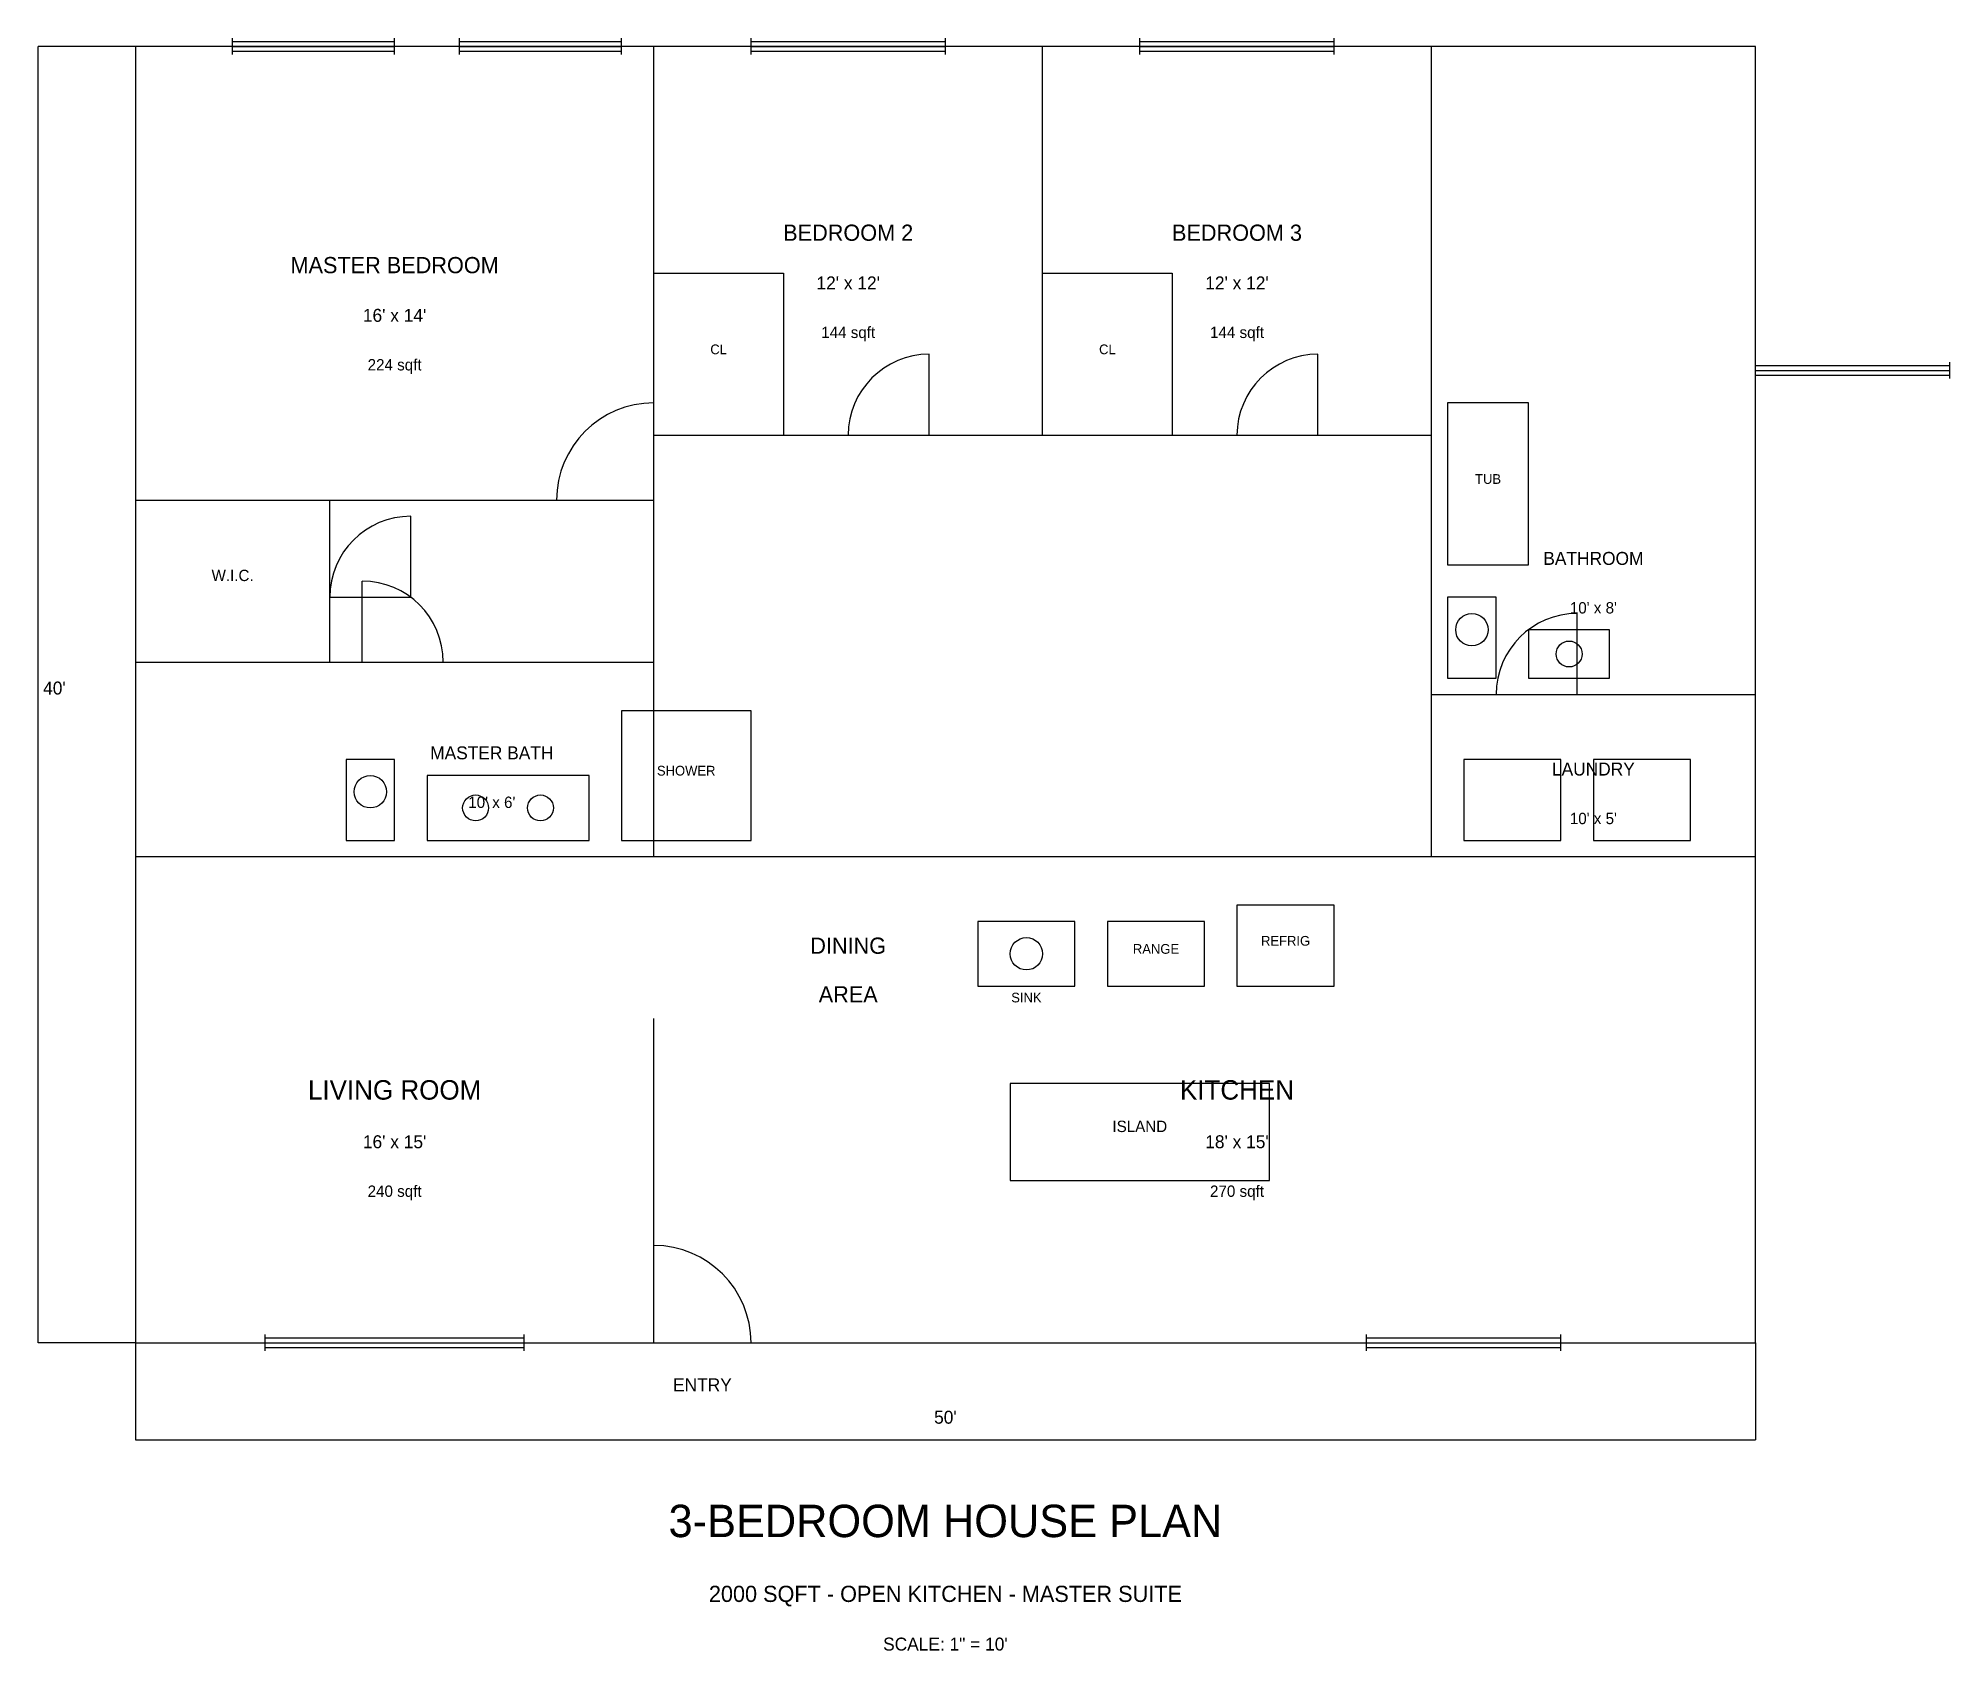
# Model space of a CAD drawing. Extents: x -3 to 56, y -9.5 to 40.2.
import ezdxf
from ezdxf.enums import TextEntityAlignment as Align

# ---------------------------------------------------------------- set-up
doc = ezdxf.new("R2010")
doc.units = 0
for name, color, linetype in [('DIMENSIONS', 3, 'CONTINUOUS'), ('DOORS', 4, 'CONTINUOUS'), ('FIXTURES', 1, 'CONTINUOUS'), ('TEXT', 2, 'CONTINUOUS'), ('WALLS', 7, 'CONTINUOUS'), ('WINDOWS', 5, 'CONTINUOUS')]:
    doc.layers.add(name, color=color, linetype=linetype)

msp = doc.modelspace()

# ---------------------------------------------------------------- linework, layer by layer
at = {"layer": 'DIMENSIONS', "color": 3}
for p, q in [((0, 40), (-3, 40)), ((-3, 0), (-3, 40)), ((0, 0), (-3, 0)), ((0, 0), (0, -3)), ((50, 0), (50, -3)), ((0, -3), (50, -3))]:
    msp.add_line(p, q, dxfattribs=at)
at = {"layer": 'DOORS', "color": 4}
for p, q in [((24.5, 28), (24.5, 30.5)), ((36.5, 28), (36.5, 30.5)), ((16, 26), (16, 29)), ((22, 28), (24.5, 28)), ((34, 28), (36.5, 28)), ((13, 26), (16, 26)), ((8.5, 23), (8.5, 25.5)), ((7, 21), (7, 23.5)), ((6, 23), (8.5, 23)), ((44.5, 20), (44.5, 22.5)), ((7, 21), (9.5, 21)), ((42, 20), (44.5, 20)), ((16, 0), (16, 3)), ((16, 0), (19, 0))]:
    msp.add_line(p, q, dxfattribs=at)
for centre, radius, start, end in [((24.5, 28), 2.5, 90, 180), ((36.5, 28), 2.5, 90, 180), ((16, 26), 3, 90, 180), ((8.5, 23), 2.5, 90, 180), ((7, 21), 2.5, 0, 90), ((44.5, 20), 2.5, 90, 180), ((16, 0), 3, 0, 90)]:
    msp.add_arc(centre, radius, start, end, dxfattribs=at)
at = {"layer": 'FIXTURES', "color": 1}
for p, q in [((43, 29), (40.5, 29)), ((40.5, 29), (40.5, 24)), ((43, 24), (43, 29)), ((40.5, 24), (43, 24)), ((42, 23), (40.5, 23)), ((40.5, 23), (40.5, 20.5)), ((42, 20.5), (42, 23)), ((45.5, 22), (43, 22)), ((43, 22), (43, 20.5)), ((45.5, 20.5), (45.5, 22)), ((40.5, 20.5), (42, 20.5)), ((43, 20.5), (45.5, 20.5)), ((19, 19.5), (15, 19.5)), ((15, 19.5), (15, 15.5)), ((19, 15.5), (19, 19.5)), ((8, 18), (6.5, 18)), ((6.5, 18), (6.5, 15.5)), ((8, 15.5), (8, 18)), ((44, 18), (41, 18)), ((41, 18), (41, 15.5)), ((44, 15.5), (44, 18)), ((48, 18), (45, 18)), ((45, 18), (45, 15.5)), ((48, 15.5), (48, 18)), ((14, 17.5), (9, 17.5)), ((9, 17.5), (9, 15.5)), ((14, 15.5), (14, 17.5)), ((6.5, 15.5), (8, 15.5)), ((9, 15.5), (14, 15.5)), ((15, 15.5), (19, 15.5)), ((41, 15.5), (44, 15.5)), ((45, 15.5), (48, 15.5)), ((29, 13), (26, 13)), ((26, 13), (26, 11)), ((29, 11), (29, 13)), ((33, 13), (30, 13)), ((30, 13), (30, 11)), ((33, 11), (33, 13)), ((37, 13.5), (34, 13.5)), ((34, 13.5), (34, 11)), ((37, 11), (37, 13.5)), ((26, 11), (29, 11)), ((30, 11), (33, 11)), ((34, 11), (37, 11)), ((35, 8), (27, 8)), ((27, 8), (27, 5)), ((35, 5), (35, 8)), ((27, 5), (35, 5))]:
    msp.add_line(p, q, dxfattribs=at)
for centre, radius in [((41.25, 22), 0.5), ((44.25, 21.25), 0.4), ((7.25, 17), 0.5), ((10.5, 16.5), 0.4), ((12.5, 16.5), 0.4), ((27.5, 12), 0.5)]:
    msp.add_circle(centre, radius, dxfattribs=at)
at = {"layer": 'WALLS', "color": 7}
for p, q in [((50, 40), (0, 40)), ((0, 40), (0, 0)), ((16, 15), (16, 40)), ((28, 28), (28, 40)), ((40, 28), (40, 40)), ((50, 0), (50, 40)), ((16, 28), (16, 33)), ((16, 33), (20, 33)), ((20, 33), (20, 28)), ((28, 28), (28, 33)), ((28, 33), (32, 33)), ((32, 33), (32, 28)), ((16, 28), (28, 28)), ((28, 28), (40, 28)), ((40, 15), (40, 28)), ((0, 26), (16, 26)), ((6, 21), (6, 26)), ((0, 21), (6, 21)), ((6, 21), (16, 21)), ((40, 20), (50, 20)), ((0, 15), (16, 15)), ((16, 15), (50, 15)), ((16, 0), (16, 10)), ((0, 0), (50, 0))]:
    msp.add_line(p, q, dxfattribs=at)
at = {"layer": 'WINDOWS', "color": 5}
for p, q in [((3, 39.75), (3, 40.25)), ((3, 40.15), (8, 40.15)), ((8, 39.75), (8, 40.25)), ((10, 39.75), (10, 40.25)), ((10, 40.15), (15, 40.15)), ((15, 39.75), (15, 40.25)), ((19, 39.75), (19, 40.25)), ((19, 40.15), (25, 40.15)), ((25, 39.75), (25, 40.25)), ((31, 39.75), (31, 40.25)), ((31, 40.15), (37, 40.15)), ((37, 39.75), (37, 40.25)), ((3, 40), (8, 40)), ((3, 39.85), (8, 39.85)), ((10, 40), (15, 40)), ((10, 39.85), (15, 39.85)), ((19, 40), (25, 40)), ((19, 39.85), (25, 39.85)), ((31, 40), (37, 40)), ((31, 39.85), (37, 39.85)), ((50, 29.75), (50, 30.25)), ((50, 30.15), (56, 30.15)), ((56, 29.75), (56, 30.25)), ((50, 30), (56, 30)), ((50, 29.85), (56, 29.85)), ((4, -0.25), (4, 0.25)), ((4, 0.15), (12, 0.15)), ((4, 0), (12, 0)), ((12, -0.25), (12, 0.25)), ((38, -0.25), (38, 0.25)), ((38, 0.15), (44, 0.15)), ((38, 0), (44, 0)), ((44, -0.25), (44, 0.25)), ((4, -0.15), (12, -0.15)), ((38, -0.15), (44, -0.15))]:
    msp.add_line(p, q, dxfattribs=at)

# ---------------------------------------------------------------- texts
at = {"layer": 'DIMENSIONS', "color": 3}
for s, p in [("40'", (-2.5, 20)), ("50'", (25, -2.5))]:
    msp.add_text(s, height=0.4, dxfattribs=at).set_placement(p, align=Align.CENTER)
at = {"layer": 'TEXT', "color": 2}
for s, height, p in [('BEDROOM 2', 0.5, (22, 34)), ('BEDROOM 3', 0.5, (34, 34)), ('MASTER BEDROOM', 0.5, (8, 33)), ("12' x 12'", 0.4, (22, 32.5)), ("12' x 12'", 0.4, (34, 32.5)), ("16' x 14'", 0.4, (8, 31.5)), ('144 sqft', 0.35, (22, 31)), ('144 sqft', 0.35, (34, 31)), ('CL', 0.3, (18, 30.5)), ('CL', 0.3, (30, 30.5)), ('224 sqft', 0.35, (8, 30)), ('TUB', 0.3, (41.75, 26.5)), ('BATHROOM', 0.4, (45, 24)), ('W.I.C.', 0.35, (3, 23.5)), ("10' x 8'", 0.35, (45, 22.5)), ('MASTER BATH', 0.4, (11, 18)), ('SHOWER', 0.3, (17, 17.5)), ('LAUNDRY', 0.4, (45, 17.5)), ("10' x 6'", 0.35, (11, 16.5)), ("10' x 5'", 0.35, (45, 16)), ('DINING', 0.5, (22, 12)), ('REFRIG', 0.3, (35.5, 12.25)), ('RANGE', 0.3, (31.5, 12)), ('AREA', 0.5, (22, 10.5)), ('SINK', 0.3, (27.5, 10.5)), ('LIVING ROOM', 0.6, (8, 7.5)), ('KITCHEN', 0.6, (34, 7.5)), ('ISLAND', 0.35, (31, 6.5)), ("16' x 15'", 0.4, (8, 6)), ("18' x 15'", 0.4, (34, 6)), ('240 sqft', 0.35, (8, 4.5)), ('270 sqft', 0.35, (34, 4.5)), ('ENTRY', 0.4, (17.5, -1.5)), ('3-BEDROOM HOUSE PLAN', 1, (25, -6)), ('2000 SQFT - OPEN KITCHEN - MASTER SUITE', 0.5, (25, -8)), ('SCALE: 1" = 10\'', 0.4, (25, -9.5))]:
    msp.add_text(s, height=height, dxfattribs=at).set_placement(p, align=Align.CENTER)

doc.saveas('drawing.dxf')
